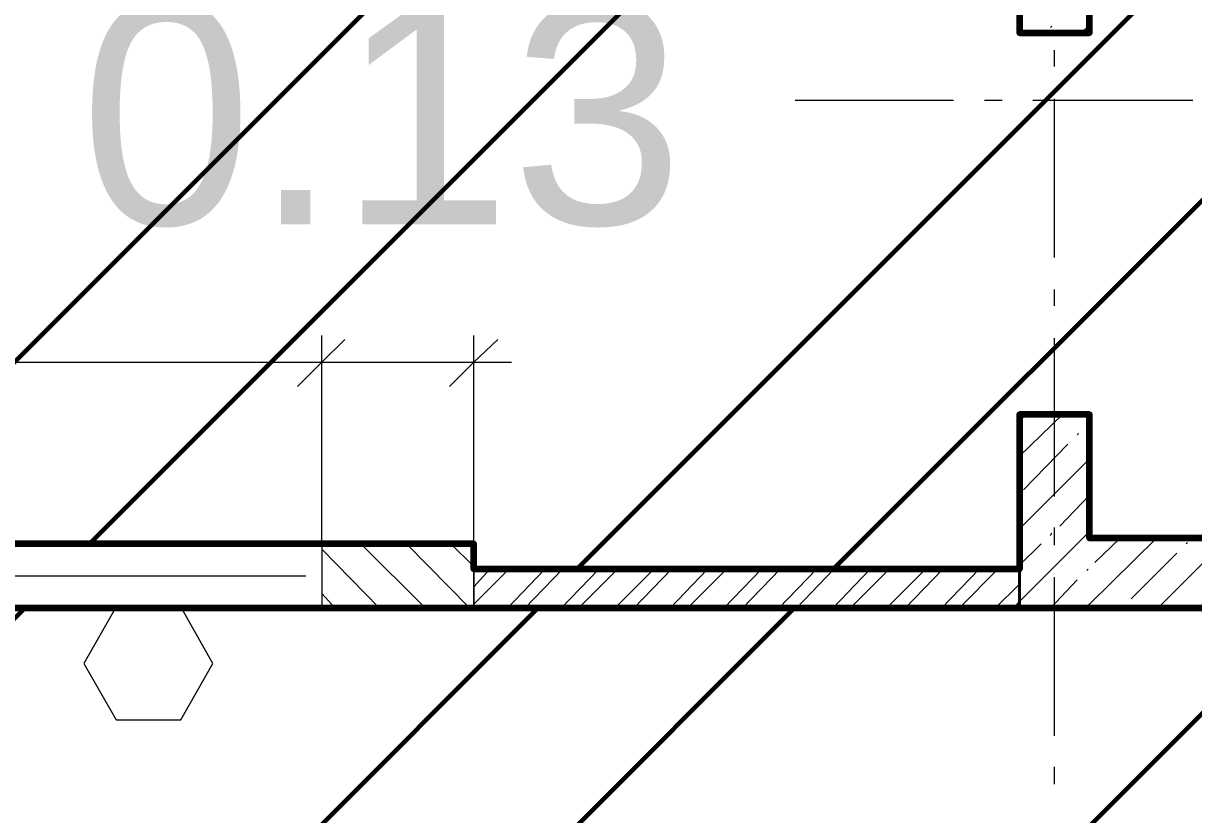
# Model space of a CAD drawing. Header units: millimetres. Extents: x -213911 to 415037, y -3642 to 107391.
# Drawn here: x -111474 to -107786, y 18005 to 20498 of the extents above; entities that cross this region are included whole.
import ezdxf

# ---------------------------------------------------------------- set-up
doc = ezdxf.new("R2010")
doc.units = ezdxf.units.MM
for name, color, linetype, lineweight in [('9.1 Стен подвал шпак', 160, 'Continuous', 90), ('9.3 клининг подвал', 190, 'Continuous', 60), ('Оси', 7, 'Continuous', 9)]:
    doc.layers.add(name, color=color, linetype=linetype, lineweight=lineweight)
doc.styles.get("Standard").update_dxf_attribs({"font": 'arial.ttf'})

msp = doc.modelspace()

# ---------------------------------------------------------------- linework, layer by layer
at = {"lineweight": 40}
msp.add_lwpolyline([(-113778.3, 26411.6), (-106250.3, 26411.6), (-106250.3, 23009.8), (-112037.1, 23009.8), (-112257.4, 23009.8), (-112257.4, 18875.1), (-112354.9, 18875.1), (-112354.9, 18654.8), (-112037.1, 18654.8), (-112037.1, 18875.1), (-112037.1, 20866.2), (-108334.6, 20866.2), (-108334.6, 20468), (-108114.3, 20468), (-108114.3, 20866.2), (-108114.3, 21086.5), (-109114.1, 21086.5), (-109114.1, 22789.5), (-106030, 22789.5), (-106030, 23009.8), (-106030, 26411.6), (-104132.1, 26411.6)], dxfattribs=at)
at = {"lineweight": 18}
for points in [[(-110461.2, 19502.1), (-110533.2, 19430.1), (-110609.5, 19353.8)], [(-109978.3, 19502.1), (-110054.5, 19430.1), (-110130.8, 19353.8)]]:
    msp.add_lwpolyline(points, dxfattribs=at)
at = {"lineweight": 40}
msp.add_lwpolyline([(-108334.6, 19264.9), (-108334.6, 18654.8), (-108114.3, 18654.8), (-106233.3, 18654.8), (-106233.3, 18875.1), (-108114.3, 18875.1), (-108114.3, 19264.9)], close=True, dxfattribs=at)
at = {"layer": 'Оси', "lineweight": 9}
for points in [[(-108237.1, 20484.9), (-108232.9, 20489.2)], [(-108139.7, 20468), (-108114.3, 20493.4)], [(-108224.4, 20362.1), (-108224.4, 20412.9)], [(-111456.8, 20256.2), (-111405.9, 20256.2)], [(-111304.3, 20256.2), (-110804.4, 20256.2)], [(-110702.7, 20256.2), (-110651.9, 20256.2)], [(-110550.2, 20256.2), (-110050.3, 20256.2)], [(-109948.6, 20256.2), (-109897.8, 20256.2)], [(-109796.1, 20256.2), (-109296.2, 20256.2)], [(-109198.8, 20256.2), (-109143.7, 20256.2)], [(-109042, 20256.2), (-108542.2, 20256.2)], [(-108444.7, 20256.2), (-108389.6, 20256.2)], [(-108292.2, 20256.2), (-107788.1, 20256.2)], [(-108224.4, 19760.5), (-108224.4, 20260.4)], [(-108224.4, 19608), (-108224.4, 19658.8)], [(-110533.2, 18858.2), (-110533.2, 19430.1), (-110533.2, 19548.7)], [(-110054.5, 18866.6), (-110054.5, 19430.1), (-110054.5, 19548.7)], [(-108224.4, 19006.4), (-108224.4, 19506.3)], [(-112155.8, 19430.1), (-111634.7, 19430.1), (-110533.2, 19430.1), (-109935.9, 19430.1)], [(-108334.6, 19133.5), (-108199, 19264.9)], [(-108334.6, 19247.9), (-108313.4, 19264.9)], [(-108122.8, 19226.7), (-108114.3, 19239.4)], [(-108152.4, 19201.3), (-108148.2, 19205.5)], [(-108321.9, 19027.6), (-108182.1, 19171.7)], [(-108334.6, 18904.8), (-108114.3, 19125.1)], [(-108207.5, 18913.2), (-108114.3, 19010.7)], [(-108334.6, 18676), (-108114.3, 18896.3)], [(-108237.1, 18883.6), (-108232.9, 18892.1)], [(-108224.4, 18853.9), (-108224.4, 18909)], [(-110207, 18654.8), (-110410.4, 18858.2)], [(-110067.2, 18654.8), (-110266.3, 18858.2)], [(-110054.5, 18786.1), (-110126.5, 18858.2)], [(-108334.6, 18790.4), (-108266.8, 18858.2)], [(-108122.8, 18654.8), (-108114.3, 18667.5), (-107902.5, 18875.1)], [(-108097.3, 18798.9), (-108016.9, 18875.1)], [(-107898.2, 18654.8), (-107677.9, 18875.1)], [(-107809.3, 18858.2), (-107805, 18862.4)], [(-110351.1, 18654.8), (-110533.2, 18841.2)], [(-107983, 18684.5), (-107838.9, 18828.5)], [(-110054.5, 18722.6), (-110003.7, 18777.7)], [(-110054.5, 18667.5), (-109944.4, 18777.7)], [(-109948.6, 18654.8), (-109830, 18777.7)], [(-109893.6, 18654.8), (-109774.9, 18777.7)], [(-109779.2, 18654.8), (-109660.6, 18777.7)], [(-109724.1, 18654.8), (-109601.2, 18777.7)], [(-109609.7, 18654.8), (-109486.9, 18777.7)], [(-109550.4, 18654.8), (-109431.8, 18777.7)], [(-109436, 18654.8), (-109317.4, 18777.7)], [(-109381, 18654.8), (-109258.1, 18777.7)], [(-109266.6, 18654.8), (-109148, 18777.7)], [(-109207.3, 18654.8), (-109088.6, 18777.7)], [(-109092.9, 18654.8), (-108974.3, 18777.7)], [(-109037.8, 18654.8), (-108919.2, 18777.7)], [(-108923.4, 18654.8), (-108804.8, 18777.7)], [(-108868.4, 18654.8), (-108745.5, 18777.7)], [(-108754, 18654.8), (-108631.1, 18777.7)], [(-108694.7, 18654.8), (-108576, 18777.7)], [(-108580.3, 18654.8), (-108461.7, 18777.7)], [(-108525.2, 18654.8), (-108402.4, 18777.7)], [(-108122.8, 18773.4), (-108118.5, 18777.7)], [(-111583.9, 18756.5), (-110584.1, 18756.5)], [(-108237.1, 18654.8), (-108152.4, 18743.8)], [(-108224.4, 18252.4), (-108224.4, 18752.3)], [(-110490.9, 18654.8), (-110533.2, 18701.4)], [(-108410.8, 18654.8), (-108334.6, 18731.1)], [(-108351.5, 18654.8), (-108334.6, 18676)], [(-108008.4, 18659.1), (-108004.1, 18663.3)], [(-111456.8, 18654.8), (-111405.9, 18654.8)], [(-111304.3, 18654.8), (-110804.4, 18654.8)], [(-110702.7, 18654.8), (-110651.9, 18654.8)], [(-110550.2, 18654.8), (-110050.3, 18654.8)], [(-109948.6, 18654.8), (-109897.8, 18654.8)], [(-109796.1, 18654.8), (-109296.2, 18654.8)], [(-109198.8, 18654.8), (-109143.7, 18654.8)], [(-109042, 18654.8), (-108542.2, 18654.8)], [(-108444.7, 18654.8), (-108389.6, 18654.8)], [(-108292.2, 18654.8), (-107788.1, 18654.8)], [(-108224.4, 18099.9), (-108224.4, 18154.9)]]:
    msp.add_lwpolyline(points, dxfattribs=at)
for points in [[(-110054.5, 18777.7), (-110054.5, 18858.2), (-110533.2, 18858.2), (-110533.2, 18654.8), (-110054.5, 18654.8)], [(-110054.5, 18654.8), (-108334.6, 18654.8), (-108334.6, 18777.7), (-110054.5, 18777.7)], [(-111181.4, 18659.1), (-111283.1, 18481.1), (-111181.4, 18303.2), (-110978.1, 18303.2), (-110876.4, 18481.1), (-110978.1, 18659.1)]]:
    msp.add_lwpolyline(points, close=True, dxfattribs=at)

# ---------------------------------------------------------------- next in the draw order: texts
at = {"insert": (-111295.5, 20209.4), "char_height": 700, "attachment_point": 4, "bg_fill": 3, "box_fill_scale": 1.5, "bg_fill_color": 256, "bg_fill_transparency": 0}
msp.add_mtext('0.13', dxfattribs=at)

# ---------------------------------------------------------------- next in the draw order: hatches: boundary and pattern name
at = {"layer": '9.3 клининг подвал'}
h = msp.add_hatch(dxfattribs=at)
h.set_pattern_fill('ANSI32', color=256, scale=180)
h.paths.add_polyline_path([(-106152.9, 22789.5), (-109114.1, 22789.5), (-109114.1, 21086.5), (-108114.3, 21086.5), (-108114.3, 20468), (-108334.6, 20468), (-108334.6, 20866.2), (-112037.1, 20866.2), (-112037.1, 18875.1), (-112037.1, 18858.2), (-110533.2, 18858.2), (-110054.5, 18858.2), (-110054.5, 18777.7), (-108334.6, 18777.7), (-108334.6, 18790.4), (-108334.6, 19264.9), (-108114.3, 19264.9), (-108114.3, 18875.1), (-106233.3, 18875.1), (-106233.3, 19154.7), (-106152.9, 19154.7)])
h = msp.add_hatch(dxfattribs=at)
h.set_pattern_fill('ANSI32', color=256, scale=180)
h.paths.add_polyline_path([(-106241.8, 18654.8), (-117862.1, 18654.8), (-117862.1, 22310.8), (-121873.9, 22310.8), (-121873.9, 19867.4), (-122365.3, 19867.4), (-122365.3, 20408.7), (-136044.5, 20408.7), (-136044.5, 16956), (-154955.5, 16956), (-154955.5, 13151.8), (-131431.1, 13151.8), (-131431.1, 16807.8), (-125995.1, 16807.8), (-125995.1, 16375.7), (-122644.9, 16375.7), (-122644.9, 16956), (-122365.3, 16956), (-122365.3, 17249.6), (-121873.9, 17249.6), (-121873.9, 16549.4), (-121873.9, 14698.1), (-120543.7, 14698.1), (-120543.7, 16549.4), (-117862.1, 16549.4), (-117862.1, 16574.8), (-109194.6, 16574.8), (-109194.6, 15854.6), (-106241.8, 15854.6), (-106241.8, 16574.8)])

# ---------------------------------------------------------------- next in the draw order: linework, layer by layer
at = {"layer": '9.1 Стен подвал шпак'}
msp.add_lwpolyline([(-112037.1, 18875.1), (-112037.1, 20866.2), (-108334.6, 20866.2), (-108334.6, 20468), (-108114.3, 20468), (-108114.3, 21086.5), (-109114.1, 21086.5), (-109114.1, 22789.5), (-106152.9, 22789.5), (-106152.9, 19154.7), (-106233.3, 19154.7), (-106233.3, 18875.1), (-108114.3, 18875.1), (-108114.3, 19264.9), (-108334.6, 19264.9), (-108334.6, 18790.4), (-108334.6, 18777.7), (-110054.5, 18777.7), (-110054.5, 18858.2), (-110533.2, 18858.2), (-112037.1, 18858.2)], close=True, dxfattribs=at)
msp.add_lwpolyline([(-121873.9, 16574.8), (-121873.9, 14698.1), (-120543.7, 14698.1), (-120543.7, 16549.4), (-117862.1, 16549.4), (-117862.1, 16574.8), (-109194.6, 16574.8), (-109194.6, 15854.6), (-106241.8, 15854.6), (-106241.8, 16574.8), (-106241.8, 18654.8), (-117862.1, 18654.8), (-117862.1, 22310.8), (-121873.9, 22310.8), (-121873.9, 19867.4), (-122365.3, 19867.4), (-122365.3, 20408.7), (-136044.5, 20408.7), (-136044.5, 16956), (-154955.5, 16956)], dxfattribs=at)

doc.saveas('drawing.dxf')
